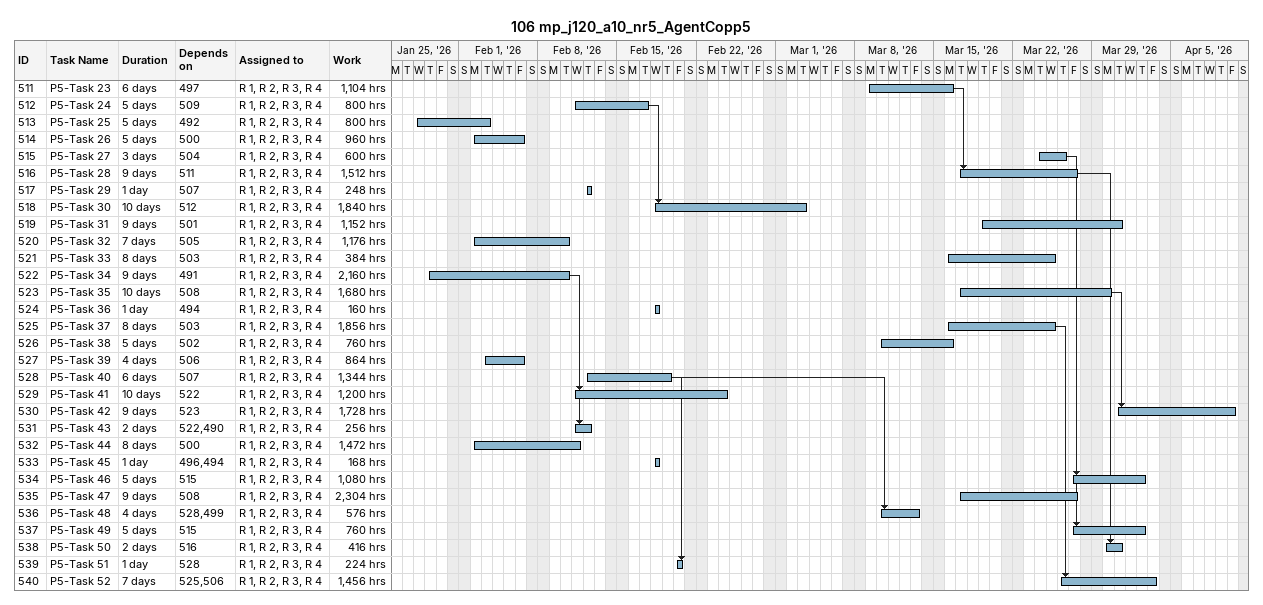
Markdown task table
106 mp_j120_a10_nr5_AgentCopp5

| ID | Task | Duration | Start | Finish | Predecessors | Resources | Work (h) |
|---|---|---|---|---|---|---|---|
| 511 | P5-Task 23 | 6d | 2026-03-09 | 2026-03-16 | 497 | R 1, R 2, R 3, R 4 | 1104 |
| 512 | P5-Task 24 | 5d | 2026-02-11 | 2026-02-17 | 509 | R 1, R 2, R 3, R 4 | 800 |
| 513 | P5-Task 25 | 5d | 2026-01-28 | 2026-02-03 | 492 | R 1, R 2, R 3, R 4 | 800 |
| 514 | P5-Task 26 | 5d | 2026-02-02 | 2026-02-06 | 500 | R 1, R 2, R 3, R 4 | 960 |
| 515 | P5-Task 27 | 3d | 2026-03-24 | 2026-03-26 | 504 | R 1, R 2, R 3, R 4 | 600 |
| 516 | P5-Task 28 | 9d | 2026-03-17 | 2026-03-27 | 511 | R 1, R 2, R 3, R 4 | 1512 |
| 517 | P5-Task 29 | 1d | 2026-02-12 | 2026-02-12 | 507 | R 1, R 2, R 3, R 4 | 248 |
| 518 | P5-Task 30 | 10d | 2026-02-18 | 2026-03-03 | 512 | R 1, R 2, R 3, R 4 | 1840 |
| 519 | P5-Task 31 | 9d | 2026-03-19 | 2026-03-31 | 501 | R 1, R 2, R 3, R 4 | 1152 |
| 520 | P5-Task 32 | 7d | 2026-02-02 | 2026-02-10 | 505 | R 1, R 2, R 3, R 4 | 1176 |
| 521 | P5-Task 33 | 8d | 2026-03-16 | 2026-03-25 | 503 | R 1, R 2, R 3, R 4 | 384 |
| 522 | P5-Task 34 | 9d | 2026-01-29 | 2026-02-10 | 491 | R 1, R 2, R 3, R 4 | 2160 |
| 523 | P5-Task 35 | 10d | 2026-03-17 | 2026-03-30 | 508 | R 1, R 2, R 3, R 4 | 1680 |
| 524 | P5-Task 36 | 1d | 2026-02-18 | 2026-02-18 | 494 | R 1, R 2, R 3, R 4 | 160 |
| 525 | P5-Task 37 | 8d | 2026-03-16 | 2026-03-25 | 503 | R 1, R 2, R 3, R 4 | 1856 |
| 526 | P5-Task 38 | 5d | 2026-03-10 | 2026-03-16 | 502 | R 1, R 2, R 3, R 4 | 760 |
| 527 | P5-Task 39 | 4d | 2026-02-03 | 2026-02-06 | 506 | R 1, R 2, R 3, R 4 | 864 |
| 528 | P5-Task 40 | 6d | 2026-02-12 | 2026-02-19 | 507 | R 1, R 2, R 3, R 4 | 1344 |
| 529 | P5-Task 41 | 10d | 2026-02-11 | 2026-02-24 | 522 | R 1, R 2, R 3, R 4 | 1200 |
| 530 | P5-Task 42 | 9d | 2026-03-31 | 2026-04-10 | 523 | R 1, R 2, R 3, R 4 | 1728 |
| 531 | P5-Task 43 | 2d | 2026-02-11 | 2026-02-12 | 522, 490 | R 1, R 2, R 3, R 4 | 256 |
| 532 | P5-Task 44 | 8d | 2026-02-02 | 2026-02-11 | 500 | R 1, R 2, R 3, R 4 | 1472 |
| 533 | P5-Task 45 | 1d | 2026-02-18 | 2026-02-18 | 496, 494 | R 1, R 2, R 3, R 4 | 168 |
| 534 | P5-Task 46 | 5d | 2026-03-27 | 2026-04-02 | 515 | R 1, R 2, R 3, R 4 | 1080 |
| 535 | P5-Task 47 | 9d | 2026-03-17 | 2026-03-27 | 508 | R 1, R 2, R 3, R 4 | 2304 |
| 536 | P5-Task 48 | 4d | 2026-03-10 | 2026-03-13 | 528, 499 | R 1, R 2, R 3, R 4 | 576 |
| 537 | P5-Task 49 | 5d | 2026-03-27 | 2026-04-02 | 515 | R 1, R 2, R 3, R 4 | 760 |
| 538 | P5-Task 50 | 2d | 2026-03-30 | 2026-03-31 | 516 | R 1, R 2, R 3, R 4 | 416 |
| 539 | P5-Task 51 | 1d | 2026-02-20 | 2026-02-20 | 528 | R 1, R 2, R 3, R 4 | 224 |
| 540 | P5-Task 52 | 7d | 2026-03-26 | 2026-04-03 | 525, 506 | R 1, R 2, R 3, R 4 | 1456 |
